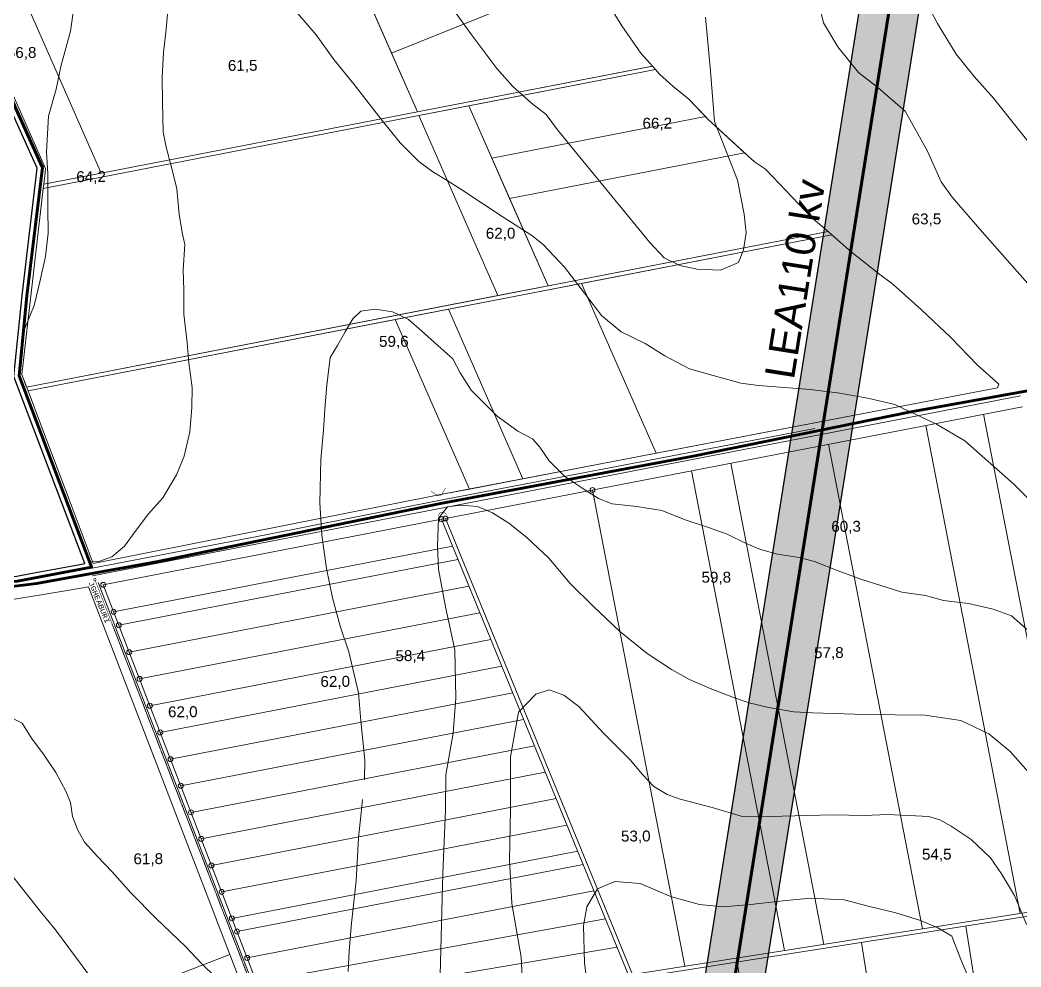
# Model space of a CAD drawing. Header units: metres. Extents: x 783184 to 1587399, y 282652 to 580595.
# Drawn here: x 784030 to 785041, y 288901 to 289858 of the extents above; entities that cross this region are included whole.
import ezdxf

# ---------------------------------------------------------------- set-up
doc = ezdxf.new("R2010")
doc.units = ezdxf.units.M
doc.header["$LTSCALE"] = 0.5
doc.linetypes.add('CACHE', pattern=[0.375, 0.25, -0.125])
for name, color, linetype, lineweight in [('cote de nivel', 1, 'CONTINUOUS', 211), ('limita UAT', 92, 'CONTINUOUS', 0), ('stalpi electrici', 1, 'CONTINUOUS', 211)]:
    doc.layers.add(name, color=color, linetype=linetype, lineweight=lineweight)
for name, color, linetype in [('curbe  de nivelI', 7, 'CONTINUOUS'), ('drumuri extravilan', 7, 'CONTINUOUS'), ('proprietati extravilan', 7, 'CONTINUOUS')]:
    doc.layers.add(name, color=color, linetype=linetype)
doc.styles.add('arial', font='arial.ttf')
doc.styles.add('COURIER', font='cour.ttf')
doc.styles.add('WMF-Arial0', font='arial.ttf')

msp = doc.modelspace()

# ---------------------------------------------------------------- hatches: boundary and pattern name
at = {"layer": 'stalpi electrici', "lineweight": 5}
h = msp.add_hatch(dxfattribs=at)
h.set_pattern_fill('HONEY', color=0, scale=2, style=0)
h.set_pattern_definition([(0, (0, 0), (9.525, 5.49926), [6.35, -12.7]), (120, (0, 0), (-9.524998862, 5.49926197), [6.35, -12.7]), (60, (0, 0), (1.138e-06, 10.99852197), [-12.7, 6.35])])
h.paths.add_polyline_path([(785140.48497, 291135.59458), (785110.85961, 291140.32089), (784508.0353, 287361.71031), (784537.66066, 287356.984)])
h.paths.add_polyline_path([(785110.85961, 291140.32089), (785081.23425, 291145.0472), (784478.40994, 287366.43662), (784508.0353, 287361.71031)])

# ---------------------------------------------------------------- linework, layer by layer
at = {"layer": 'curbe  de nivelI', "color": 21, "lineweight": 5}
for points in [[(784928.27299, 289908.71813), (784956.61158, 289854.56397), (784975.57971, 289823.63236), (784993.54951, 289801.01569), (785013.18317, 289779.06422), (785037.14287, 289749.13042), (785060.10427, 289720.52697), (785085.47861, 289684.72362), (785105.44503, 289656.1202), (785125.74421, 289629.84496), (785145.37787, 289602.23933), (785179.65358, 289555.01043), (785197.29062, 289535.71975), (785206.36786, 289523.49917), (785216.01831, 289508.86486), (785233.32255, 289479.59623), (785242.97299, 289458.30997), (785253.28901, 289443.01046), (785266.26716, 289425.05016), (785288.89581, 289403.09869), (785311.85717, 289375.49306), (785333.57709, 289348.99882), (785368.51837, 289307.75667), (785396.47134, 289283.14442)], [(784832.47286, 289892.21916), (784841.36047, 289855.26628), (784856.01059, 289830.90997), (784876.98531, 289804.97187), (784896.53805, 289789.69327), (784923.91185, 289765.88708), (784946.66413, 289725.38104), (784960.24416, 289694.62326), (784971.6203, 289678.98934), (784999.34965, 289646.65555), (785037.03307, 289604.01761), (785064.40687, 289573.46041)], [(784085.219, 289875.3716), (784081.10732, 289846.60497), (784071.51336, 289812.359), (784066.48797, 289788.1585), (784058.72142, 289760.76172), (784056.87048, 289724.95393), (784058.24104, 289702.57989), (784058.24104, 289667.8773), (784058.6979, 289642.76356), (784055.95678, 289619.0197), (784050.01764, 289593.44935), (784044.5354, 289569.70548), (784035.39829, 289547.33141), (784033.71864, 289545.03064)], [(784179.53841, 289868.06399), (784177.86397, 289848.81809), (784175.07325, 289825.10936), (784173.66907, 289800.41243), (784173.94811, 289775.30906), (784174.78535, 289744.62717), (784177.57607, 289729.56514), (784183.43664, 289708.08781), (784188.46112, 289687.53876), (784190.97277, 289661.59859), (784194.32165, 289641.79484), (784196.55426, 289631.19562), (784194.87981, 289605.53441), (784195.44098, 289585.00545), (784195.44098, 289561.01777), (784198.78987, 289532.00944), (784200.74339, 289511.64782), (784203.8132, 289486.82338), (784203.53411, 289466.74068), (784201.58059, 289442.03846), (784195.9991, 289417.49294), (784188.18505, 289398.52596), (784174.23135, 289375.37508), (784159.71953, 289359.19734), (784146.32398, 289341.34606), (784135.68019, 289326.42142), (784122.84281, 289315.82222), (784110.56355, 289311.3594), (784100.38457, 289310.51161)], [(785089.37083, 289334.08028), (785033.6312, 289389.1543), (784984.3415, 289432.84579), (784955.4927, 289449.80281), (784934.71891, 289459.39908), (784913.4214, 289469.51876), (784887.52318, 289475.66699), (784858.02093, 289481.25027), (784827.99496, 289484.73982), (784775.74257, 289488.74138), (784758.16094, 289491.25172), (784730.25354, 289499.06165), (784706.25322, 289505.75589), (784681.41562, 289518.86543), (784661.32231, 289531.13819), (784637.04291, 289543.132), (784617.22864, 289559.58867), (784603.50483, 289577.59284), (784580.06263, 289608.27476), (784558.57396, 289631.14672), (784546.85286, 289640.35127), (784517.1676, 289659.68333), (784476.14374, 289686.46024), (784461.35284, 289695.94374), (784446.84097, 289704.59048), (784432.88731, 289715.18967), (784413.91028, 289733.87772), (784394.60572, 289758.28355), (784367.53556, 289792.87042), (784346.88409, 289817.97379), (784329.22847, 289842.89688), (784310.25144, 289864.93207)], [(784722.26777, 289860.94372), (784727.46285, 289806.42435), (784731.61891, 289755.5396), (784746.16509, 289717.63567), (784754.52251, 289696.07164), (784761.27611, 289661.8023), (784763.35413, 289643.10995), (784760.75659, 289625.97529), (784755.5615, 289612.99448), (784737.37879, 289605.20602), (784714.00098, 289606.24446), (784696.33774, 289609.8791), (784680.75257, 289617.66759), (784666.20634, 289633.24455), (784595.55346, 289719.43708), (784573.05616, 289747.11319), (784561.62704, 289762.69017), (784546.56134, 289774.11327), (784527.8591, 289790.72869), (784511.75437, 289808.90182), (784486.29854, 289842.65189), (784466.0378, 289870.69044)], [(784377.93851, 289090.68033), (784378.18671, 289110.28137), (784374.21479, 289150.22786), (784371.99849, 289178.36708), (784362.06868, 289219.80228), (784353.38005, 289245.8543), (784345.65785, 289274.51642), (784339.6999, 289304.04209), (784334.98326, 289337.7857), (784332.99628, 289370.14959), (784333.98962, 289414.12668), (784336.4721, 289444.14854), (784338.2098, 289469.45627), (784339.9481, 289489.16937), (784343.1753, 289517.20636), (784350.87095, 289529.36399), (784358.56654, 289543.01029), (784366.26219, 289556.16036), (784374.45429, 289563.85191), (784388.85255, 289566.08495), (784406.2298, 289563.10759), (784422.36576, 289555.416), (784435.52283, 289544.00274), (784451.90704, 289529.11586), (784467.29828, 289515.71765), (784474.74566, 289501.57513), (784485.66851, 289484.20708), (784511.81122, 289457.86542), (784532.91214, 289442.73041), (784547.55865, 289435.03885), (784555.00604, 289426.60294), (784564.43938, 289412.70851), (784580.15641, 289396.96525), (784600.51261, 289383.56704), (784614.41434, 289374.63491), (784628.06788, 289369.42448), (784652.89252, 289366.69522), (784678.34415, 289362.64305), (784702.92048, 289352.71846), (784725.26264, 289345.275), (784744.37759, 289338.82403), (784763.49249, 289329.39566), (784777.8908, 289323.19279), (784795.01974, 289318.47862), (784816.86538, 289315.25314), (784832.36226, 289311.21613), (784856.44212, 289301.53964), (784879.28074, 289293.10373), (784900.38166, 289286.40463), (784920.73786, 289279.95366), (784944.56946, 289276.72817), (784962.57019, 289271.69668), (784987.8913, 289268.47119), (785012.71588, 289263.01267), (785031.33432, 289256.06544), (785048.21505, 289241.42669)], [(784454.39453, 288893.1072), (784457.08269, 288996.2881), (784459.71018, 289059.83924), (784460.2357, 289095.55392), (784467.59257, 289137.57117), (784470.23178, 289172.94997), (784469.1808, 289221.79504), (784459.72191, 289265.38793), (784452.8905, 289303.20346), (784451.83469, 289326.06496), (784452.57358, 289354.98627), (784461.79553, 289366.37211), (784475.17638, 289367.81792), (784491.99292, 289366.55282), (784507.18205, 289360.04666), (784523.63689, 289349.92593), (784541.9, 289335.28703), (784564.04422, 289314.59264), (784585.74301, 289288.92938), (784608.88831, 289265.79629), (784635.52557, 289240.61251), (784663.55311, 289218.02163), (784688.14504, 289201.93688), (784706.2273, 289191.81615), (784727.11777, 289182.68689), (784750.80556, 289173.65052), (784766.53712, 289168.22871), (784786.066, 289163.52979), (784811.562, 289159.37309), (784830.54684, 289158.27163), (784883.69059, 289156.42411), (784943.76608, 289155.96227), (784980.27354, 289150.41974), (785008.46282, 289137.02536), (785030.18246, 289119.01224), (785048.66721, 289098.22784)], [(784539.4773, 288844.66561), (784536.13779, 288911.42073), (784526.95407, 288965.65927), (784524.44944, 289009.88452), (784525.28295, 289060.33455), (784525.28295, 289113.73865), (784533.63179, 289158.79838), (784551.16423, 289177.15604), (784564.51192, 289181.54509), (784579.40907, 289176.11251), (784594.30623, 289164.64373), (784619.47036, 289137.68203), (784646.44633, 289110.72037), (784658.5875, 289095.94798), (784670.26364, 289083.87557), (784683.55029, 289075.62609), (784696.63561, 289070.99833), (784729.24832, 289062.74888), (784758.29945, 289053.84378), (784786.88587, 289053.44135), (784850.90346, 289055.2522), (784883.2052, 289054.63736), (784905.75227, 289055.64342), (784934.33869, 289054.23497), (784947.82667, 289053.43014), (784958.89887, 289050.00961), (784970.57502, 289043.57101), (784990.81504, 289030.2153), (785010.1411, 289011.70428), (785021.21335, 288995.60774), (785034.29867, 288973.67623), (785046.40774, 288944.42081)], [(783972.90036, 289153.88539), (783979.40098, 289151.78952), (784002.48786, 289152.78201), (784019.3686, 289154.02255), (784032.27741, 289147.81971), (784041.71076, 289132.6847), (784054.61951, 289115.56478), (784066.36485, 289097.81228), (784076.29466, 289078.95555), (784081.25963, 289067.54225), (784082.99733, 289053.64782), (784088.45875, 289039.75339), (784095.40962, 289027.59577), (784108.37143, 289013.09105), (784123.01794, 288997.70794), (784142.13284, 288976.37005), (784167.45394, 288950.56613), (784197.24349, 288922.03291), (784213.23599, 288905.02986), (784240.2948, 288878.72968)], [(784361.43883, 288897.09017), (784362.43181, 288917.68371), (784364.9786, 288945.84316), (784369.69531, 288988.51891), (784371.95853, 289032.03448), (784374.68921, 289057.34217), (784375.93045, 289070.74038)], [(783960.95198, 289036.50032), (783964.1685, 289034.3338), (783973.67039, 289030.32732), (783985.69621, 289028.39826), (783995.11658, 289025.77917), (784001.05523, 289020.14041), (784050.34627, 288957.96564), (784065.83999, 288938.85245), (784114.24023, 288874.15508)], [(784603.33482, 288881.29594), (784600.1331, 288905.44029), (784599.22826, 288942.97285), (784602.39531, 288962.41745), (784613.25385, 288980.5054), (784630.89896, 288987.74061), (784656.23554, 288985.9318), (784687.90625, 288972.36583), (784716.40989, 288964.67842), (784739.93672, 288962.41745), (784767.98791, 288964.67842), (784797.3964, 288967.84384), (784828.16226, 288971.00922), (784862.54763, 288969.20041), (784886.52685, 288962.86961), (784914.57804, 288956.08665), (784939.46217, 288948.39924), (784957.10728, 288941.16404), (784971.13287, 288932.57226), (784980.27699, 288909.01604), (784988.83723, 288888.10208)]]:
    msp.add_lwpolyline(points, dxfattribs=at)
at = {"layer": 'drumuri extravilan', "color": 30, "lineweight": 140}
msp.add_lwpolyline([(783964.62299, 289278.74656), (784046.66302, 289288.82887), (784167.62667, 289310.86116), (784454.70985, 289369.59586), (784709.89656, 289417.4234), (784928.02746, 289461.95228), (785170.96237, 289505.80783), (785520.95404, 289574.94165), (785762.76851, 289622.70724)], dxfattribs=at)
at = {"layer": 'limita UAT', "color": 0, "linetype": 'Continuous', "lineweight": 25, "flags": 128}
msp.add_lwpolyline([(783931.77568, 288799.12606), (783943.94569, 288918.71621), (783953.73565, 289014.98586), (783964.17572, 289117.52645), (783972.75567, 289201.86604), (783979.90566, 289272.16592), (783982.14123, 289294.11175), (783989.05901, 289294.4537), (783990.42916, 289294.52371), (784014.94346, 289295.73392), (784027.05076, 289296.3276), (784042.47157, 289299.17678), (784090.63074, 289308.08738), (784095.57072, 289309.10484), (784024.03897, 289497.90483), (784032.12941, 289579.80405), (784047.56967, 289708.31455), (784046.13154, 289711.50563), (784021.24754, 289766.60448), (783975.14901, 289870.18364)], dxfattribs=at)
at = {"layer": 'limita UAT', "color": 40, "linetype": 'Continuous', "lineweight": 211, "flags": 128}
msp.add_lwpolyline([(783936.75, 288798.62), (783948.92, 288918.21), (783958.71, 289014.48), (783969.15, 289117.02), (783977.73, 289201.36), (783984.88, 289271.66), (783986.68, 289289.33), (783989.31, 289289.46), (783990.68, 289289.53), (784015.19, 289290.74), (784027.63, 289291.35), (784043.38, 289294.26), (784091.59, 289303.18), (784102.32, 289305.39), (784101.59, 289307.33), (784029.13, 289498.58), (784037.1, 289579.26), (784052.7, 289709.1), (784050.69, 289713.56), (784025.81, 289768.65), (783979.72, 289872.21)], dxfattribs=at)
at = {"layer": 'proprietati extravilan', "color": 0, "linetype": 'Continuous', "lineweight": 5}
for p, q in [((784103.34796, 289296.61819), (785040.49796, 289478.22819)), ((784459.74783, 289354.48017), (785042.41645, 289467.39533)), ((785099.18435, 288964.82401), (785003.26165, 289459.80754)), ((784832.83796, 289445.55819), (784451.47796, 289372.24819)), ((785040.2348, 288955.53554), (784944.71093, 289448.46101)), ((784941.45182, 288939.97068), (784846.59628, 289429.4474)), ((784841.97693, 288924.29679), (784747.7944, 289410.30062)), ((784801.97545, 288917.9939), (784708.06356, 289402.60119)), ((784701.50226, 288902.16272), (784608.27013, 289383.26226)), ((784451.47796, 289372.24819), (784278.47796, 289338.08819)), ((784114.1886, 289287.51435), (784455.74266, 289353.70401)), ((784455.74266, 289353.70401), (784644.69893, 288893.21243)), ((784459.74783, 289354.48017), (784648.76001, 288893.85232)), ((784103.11796, 289304.24819), (784278.47796, 289338.08819)), ((784124.6834, 289260.29383), (784466.86252, 289326.60461)), ((784129.92348, 289246.70252), (784472.41471, 289313.07378)), ((784284.16563, 288835.52263), (784108.99472, 289289.86657)), ((784287.88656, 288836.99083), (784114.1886, 289287.51435)), ((784140.3927, 289219.54833), (784483.50746, 289286.04043)), ((784150.84364, 289192.44154), (784494.58086, 289259.05426)), ((784161.27631, 289165.38213), (784505.6349, 289232.11527)), ((784171.69071, 289138.37012), (784516.66957, 289205.22346)), ((784182.08318, 289111.41497), (784527.68102, 289178.38826)), ((784192.45738, 289084.50721), (784538.67311, 289151.60025)), ((784202.80966, 289057.65632), (784549.64196, 289124.86884)), ((784213.14367, 289030.85282), (784560.59146, 289098.18461)), ((784223.46672, 289004.07775), (784571.52935, 289071.5287)), ((784233.7788, 288977.33112), (784582.45561, 289044.90108)), ((784244.07261, 288950.63187), (784593.36252, 289018.32065)), ((784249.21403, 288937.29646), (784598.81017, 289005.04459)), ((784648.76001, 288893.85232), (785322.37876, 288999.99192)), ((784650.61704, 288890.09557), (785323.91699, 288996.18494)), ((784259.49323, 288910.63513), (784609.70159, 288978.5019)), ((784268.96148, 288886.07715), (784621.37109, 288950.06301)), ((785058.61358, 288477.29581), (784985.26198, 288942.82433)), ((784952.52235, 288465.39888), (784879.91174, 288926.22469)), ((784278.42254, 288861.53783), (784633.04059, 288921.62412)), ((784810.99326, 288546.76467), (784754.32121, 288906.43585))]:
    msp.add_line(p, q, dxfattribs=at)
at = {"layer": 'proprietati extravilan', "color": 0, "lineweight": 5}
for p, q in [((784079.68967, 289282.14266), (784053.55449, 289277.78795)), ((784099.22538, 289285.39775), (784079.68967, 289282.14266)), ((784367.1307, 288588.43767), (784099.22538, 289285.39775)), ((784053.55449, 289277.78795), (784020.13875, 289272.34173)), ((783940.30888, 288798.04225), (784241.98579, 288914.0042))]:
    msp.add_line(p, q, dxfattribs=at)
at = {"layer": 'proprietati extravilan', "color": 0, "linetype": 'CACHE', "lineweight": 5}
msp.add_line((784456.40834, 288383.62035), (784123.20796, 289247.84819), dxfattribs=at)
at = {"layer": 'proprietati extravilan', "color": 0, "lineweight": 5}
for points in [[(784571.11851, 289953.6989), (784518.81202, 290030.91825), (784507.75949, 290046.66227), (784485.02224, 290074.27734), (784468.53497, 290102.59121), (784311.17885, 290038.99869), (784431.46247, 289765.32423), (784668.68859, 289811.38302), (784657.19432, 289824.52372), (784637.84578, 289852.0123), (784623.02237, 289875.97828), (784600.22046, 289913.30286)], [(784311.17885, 290038.99869), (784405.37957, 289824.66917), (784605.06721, 289905.36918), (784600.22046, 289913.30286), (784571.11851, 289953.6989), (784518.81202, 290030.91825), (784507.75949, 290046.66227), (784485.02224, 290074.27734), (784468.53497, 290102.59121)], [(784112.06097, 289703.31063), (784431.46247, 289765.32423), (784311.17885, 290038.99869), (784254.28854, 290016.00754), (784210.61533, 289998.35783), (784016.80801, 289920.03425)], [(783970.32909, 289901.25066), (784015.34812, 289799.63762), (784055.999, 289708.13591), (784055.37056, 289703.8638), (784054.02083, 289692.04181), (784112.06097, 289703.31063), (784016.80801, 289920.03425), (783992.25009, 289910.10962)], [(784405.37957, 289824.66917), (784431.46247, 289765.32423), (784666.78348, 289811.01313), (784668.68859, 289811.38302), (784657.19432, 289824.52372), (784637.84578, 289852.0123), (784623.02237, 289875.97828), (784605.06721, 289905.36918)], [(784797.16331, 289692.45159), (784782.97292, 289707.4624), (784777.96432, 289710.79826), (784771.84276, 289714.68972), (784724.77156, 289757.86697), (784705.57201, 289777.88575), (784689.45698, 289791.30177), (784675.80377, 289803.24867), (784671.73533, 289807.89987), (784053.54506, 289687.87474), (784032.07754, 289499.84652), (784036.81046, 289487.19695), (784846.08409, 289644.32198), (784829.23663, 289658.94733)], [(784797.16331, 289692.45159), (784782.97292, 289707.4624), (784777.96432, 289710.79826), (784771.84276, 289714.68972), (784724.77156, 289757.86697), (784705.57201, 289777.88575), (784689.45698, 289791.30177), (784675.80377, 289803.24867), (784671.73533, 289807.89987), (784053.54506, 289687.87474), (784032.07754, 289499.84652), (784036.81046, 289487.19695), (784846.08409, 289644.32198), (784829.23663, 289658.94733)], [(784563.39777, 289589.43684), (784846.08409, 289644.32198), (784829.23663, 289658.94733), (784797.16331, 289692.45159), (784782.97292, 289707.4624), (784777.96432, 289710.79826), (784771.84276, 289714.68972), (784724.77156, 289757.86697), (784705.57201, 289777.88575), (784689.45698, 289791.30177), (784675.80377, 289803.24867), (784671.73533, 289807.89987), (784483.44766, 289771.34276)], [(784797.16331, 289692.45159), (784782.97292, 289707.4624), (784777.96432, 289710.79826), (784771.84276, 289714.68972), (784724.77156, 289757.86697), (784705.57201, 289777.88575), (784689.45698, 289791.30177), (784675.80377, 289803.24867), (784671.73533, 289807.89987), (784483.44766, 289771.34276), (784563.39777, 289589.43684), (784846.08409, 289644.32198), (784829.23663, 289658.94733)], [(784483.44766, 289771.34276), (784506.6608, 289718.52722), (784722.33978, 289760.40251), (784705.57201, 289777.88575), (784689.45698, 289791.30177), (784675.80377, 289803.24867), (784671.73533, 289807.89987)], [(784512.74655, 289579.60262), (784563.39777, 289589.43684), (784483.44766, 289771.34276), (784432.79644, 289761.50854)], [(784036.81046, 289487.19695), (784512.74655, 289579.60262), (784432.79644, 289761.50854), (784053.54506, 289687.87474), (784032.07754, 289499.84652)], [(784506.6608, 289718.52722), (784524.5521, 289677.82018), (784761.81664, 289723.88643), (784724.77156, 289757.86697), (784722.33978, 289760.40251)], [(784524.5521, 289677.82018), (784563.39777, 289589.43684), (784846.08409, 289644.32198), (784829.23663, 289658.94733), (784797.16331, 289692.45159), (784782.97292, 289707.4624), (784777.96432, 289710.79826), (784771.84276, 289714.68972), (784761.81664, 289723.88643)], [(784970.11847, 289537.3308), (784940.62363, 289565.12832), (784911.40744, 289591.25792), (784898.33001, 289600.98727), (784869.58298, 289623.92249), (784849.91996, 289640.99204), (784038.23178, 289483.39821), (784052.73703, 289444.63035), (784079.85271, 289373.65409), (784103.99133, 289309.02474), (784454.71847, 289378.59445), (785017.2904, 289486.34691), (785018.55775, 289490.30255), (784996.85801, 289509.60751)], [(784672.52944, 289420.31297), (785017.2904, 289486.34691), (785018.55775, 289490.30255), (784996.85801, 289509.60751), (784970.11847, 289537.3308), (784940.62363, 289565.12832), (784911.40744, 289591.25792), (784898.33001, 289600.98727), (784869.58298, 289623.92249), (784849.91996, 289640.99204), (784597.11119, 289591.9078)], [(784538.02234, 289394.5501), (784672.52944, 289420.31297), (784597.11119, 289591.9078), (784462.74682, 289565.8202)], [(784484.14791, 289384.23123), (784538.02234, 289394.5501), (784462.74682, 289565.8202), (784408.92956, 289555.37127)], [(784103.99133, 289309.02474), (784454.71847, 289378.59445), (784484.14791, 289384.23123), (784408.92956, 289555.37127), (784038.23178, 289483.39821), (784052.73703, 289444.63035), (784079.85271, 289373.65409)]]:
    msp.add_lwpolyline(points, close=True, dxfattribs=at)
for points in [[(784623.02237, 289875.97828), (784637.84578, 289852.0123), (784657.19432, 289824.52372), (784668.68859, 289811.38302), (784671.73533, 289807.89987), (784675.80377, 289803.24867), (784689.45698, 289791.30177), (784705.57201, 289777.88575), (784722.33978, 289760.40251), (784724.77156, 289757.86697), (784761.81664, 289723.88643), (784771.84276, 289714.68972), (784782.97292, 289707.4624), (784797.16331, 289692.45159), (784829.23663, 289658.94733), (784846.08409, 289644.32198), (784849.91996, 289640.99204), (784869.58298, 289623.92249), (784898.33001, 289600.98727), (784911.40744, 289591.25792), (784940.62363, 289565.12832), (784970.11847, 289537.3308), (784970.11847, 289537.3308), (784996.85801, 289509.60751), (785018.55775, 289490.30255), (785017.2904, 289486.34691), (784672.52944, 289420.31297), (784538.02234, 289394.5501), (784484.14791, 289384.23123), (784454.71847, 289378.59445), (784103.99133, 289309.02474), (784079.85271, 289373.65409), (784052.73703, 289444.63035), (784038.23178, 289483.39821), (784032.07754, 289499.84652), (784032.07754, 289499.84652), (784053.54506, 289687.87474), (784054.02083, 289692.04181), (784055.37056, 289703.8638), (784055.999, 289708.13591), (784015.34812, 289799.63762)], [(784053.54506, 289687.87474), (784671.73533, 289807.89987)], [(784038.23178, 289483.39821), (784849.91996, 289640.99204)]]:
    msp.add_lwpolyline(points, dxfattribs=at)
at = {"layer": 'proprietati extravilan', "color": 0, "linetype": 'Continuous', "lineweight": 5, "const_width": 0.5}
for points in [[(784459.84265, 289385.36373), (784455.62796, 289378.42819), (784451.82796, 289377.59819), (784445.10533, 289382.14479)], [(784460.91174, 289358.85703), (784457.97796, 289360.93819), (784454.28796, 289360.21819), (784452.38064, 289357.23201)], [(784123.20796, 289247.84819), (784106.06296, 289291.85319)]]:
    msp.add_lwpolyline(points, dxfattribs=at)
msp.add_lwpolyline([(784106.29796, 289294.20819), (784104.32796, 289293.41819), (784105.07796, 289291.45819), (784107.04796, 289292.24819)], close=True, dxfattribs=at)
at = {"layer": 'proprietati extravilan', "color": 0, "linetype": 'Continuous', "lineweight": 5}
for centre in [(784608.27013, 289383.26226), (784455.74266, 289353.70401), (784459.74783, 289354.48017), (784114.1886, 289287.51435), (784124.6834, 289260.29383), (784129.92348, 289246.70252), (784140.3927, 289219.54833), (784150.84364, 289192.44154), (784161.27631, 289165.38213), (784171.69071, 289138.37012), (784182.08318, 289111.41497), (784192.45738, 289084.50721), (784202.80966, 289057.65632), (784213.14367, 289030.85282), (784223.46672, 289004.07775), (784233.7788, 288977.33112), (784244.07261, 288950.63187), (784249.21403, 288937.29646), (784259.49323, 288910.63513)]:
    msp.add_circle(centre, 2.5, dxfattribs=at)
at = {"layer": 'stalpi electrici', "color": 107, "linetype": 'ByBlock', "lineweight": 25}
msp.add_lwpolyline([(785081.23425, 291145.0472), (784478.40994, 287366.43662), (784537.66066, 287356.984), (785140.48497, 291135.59458)], close=True, dxfattribs=at)
at = {"layer": 'stalpi electrici', "color": 107, "linetype": 'ByBlock', "lineweight": 100}
msp.add_lwpolyline([(784508.0353, 287361.71031), (785110.85961, 291140.32089)], dxfattribs=at)

# ---------------------------------------------------------------- texts
at = {"layer": 'cote de nivel', "color": 32, "lineweight": 30, "style": 'arial'}
for s, p in [('66,8', (784016.83975, 289819.59823)), ('61,5', (784240.04094, 289806.58093)), ('66,2', (784658.75199, 289748.19271)), ('64,2', (784086.9643, 289694.22707)), ('63,5', (784930.59543, 289651.50847)), ('62,0', (784500.52325, 289637.01758)), ('59,6', (784392.71839, 289527.83254)), ('60,3', (784849.40426, 289340.98485)), ('59,8', (784718.36268, 289289.6357)), ('58,4', (784409.32102, 289210.39856)), ('57,8', (784832.01117, 289213.42378)), ('62,0', (784333.52819, 289184.32753)), ('62,0', (784179.59902, 289153.72064)), ('53,0', (784637.03025, 289028.18969)), ('61,8', (784144.73645, 289005.25437)), ('54,5', (784941.01242, 289009.82979))]:
    msp.add_text(s, height=11, rotation=0.34675574, dxfattribs=at).set_placement(p)
at = {"layer": 'proprietati extravilan', "color": 0, "linetype": 'Continuous', "lineweight": 5, "style": 'COURIER'}
msp.add_text('JGHEABURI', height=5, rotation=292.42494979, dxfattribs=at).set_placement((784099.22791, 289289.8323))
at = {"layer": 'stalpi electrici', "color": 107, "linetype": 'ByBlock', "lineweight": 25, "style": 'WMF-Arial0'}
msp.add_text('LEA110 kv', height=30, rotation=80.9754847, dxfattribs=at).set_placement((784811.59113, 289493.98638, -0.17045))

doc.saveas('drawing.dxf')
